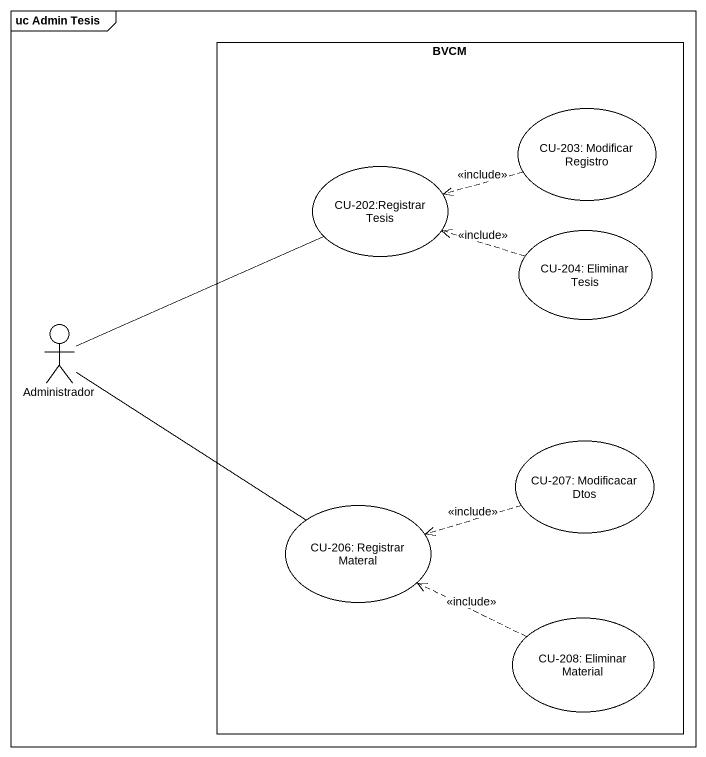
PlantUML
@startuml
mainframe uc Admin Tesis
rectangle BVCM {
  usecase "CU-203: Modificar Registro" as CU_203_Modificar_Registro
  usecase "CU-202:Registrar Tesis" as CU_202_Registrar_Tesis
  usecase "CU-204: Eliminar Tesis" as CU_204_Eliminar_Tesis
  usecase "CU-207: Modificacar Dtos" as CU_207_Modificacar_Dtos
  usecase "CU-206: Registrar Materal" as CU_206_Registrar_Materal
  usecase "CU-208: Eliminar Material" as CU_208_Eliminar_Material
}
actor Administrador
CU_203_Modificar_Registro .left.> CU_202_Registrar_Tesis : <<include>>
CU_204_Eliminar_Tesis .left.> CU_202_Registrar_Tesis : <<include>>
Administrador -right- CU_202_Registrar_Tesis
Administrador -right- CU_206_Registrar_Materal
CU_207_Modificacar_Dtos .left.> CU_206_Registrar_Materal : <<include>>
CU_208_Eliminar_Material .left.> CU_206_Registrar_Materal : <<include>>
@enduml
